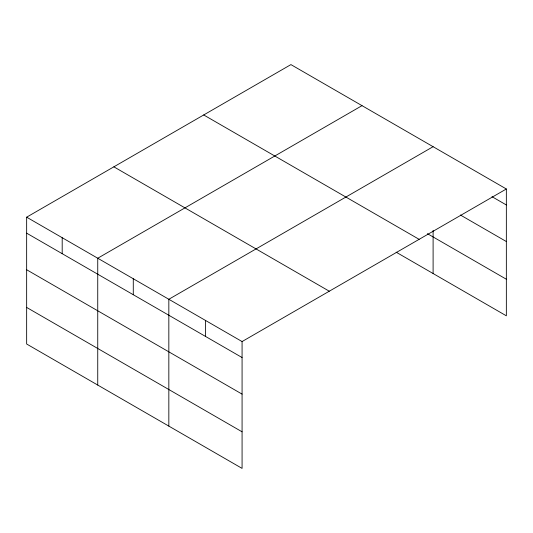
<?xml version="1.0" encoding="UTF-8"?>
<svg xmlns="http://www.w3.org/2000/svg" width="533" height="533" viewBox="0 0 533 533"><rect width="100%" height="100%" fill="white"/><g stroke="black" fill="none" stroke-linecap="round" stroke-linejoin="round"><path stroke-width="0.8" d="M506.35 188.988L290.925 64.606L26.65 217.184L26.65 344.012L242.075 468.394L242.075 341.56L506.35 188.988L506.35 315.816L396.139 252.182M362.014 105.654L97.739 258.232L97.739 385.059M433.102 146.695L168.834 299.273L168.834 426.1M491.986 196.67L506.35 204.958M460.392 215.006L506.35 241.542M427.419 233.661L506.35 279.232M203.713 114.961L419.138 239.337M113.862 166.836L329.287 291.211M26.65 217.184L242.075 341.56M26.65 233.161L242.075 357.536M26.65 269.745L242.075 394.12M26.65 307.434L242.075 431.81M433.102 230.389L433.102 273.529M205.452 320.42L205.452 336.39M133.283 278.752L133.283 294.729M62.194 237.705L62.194 253.681"/></g></svg>
